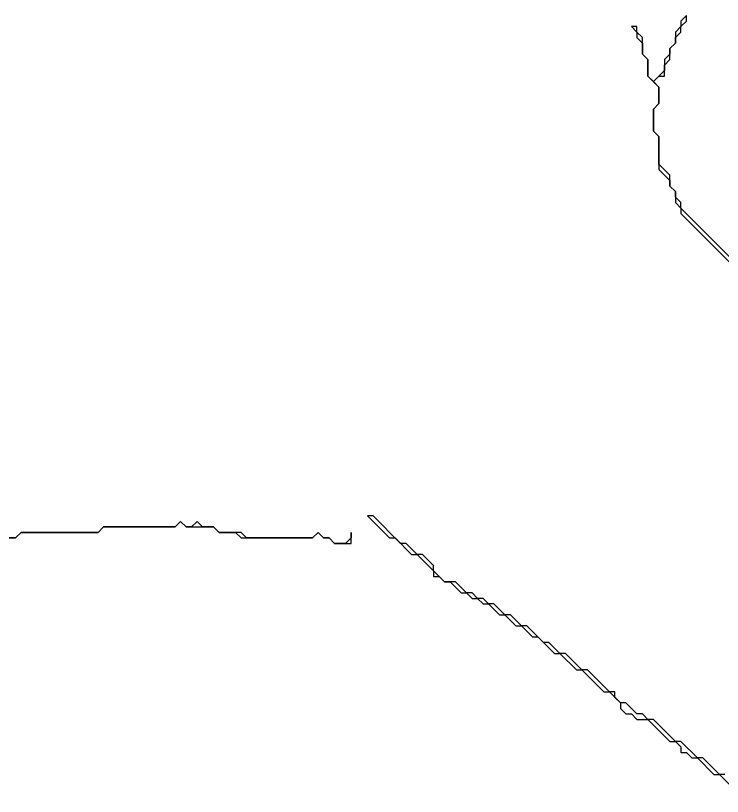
# Model space of a CAD drawing. Header units: metres. Extents: x 0 to 500, y 0 to 703.
# Drawn here: x 306.38 to 322.44, y 424 to 441.75 of the extents above; entities that cross this region are included whole.
import ezdxf

# ---------------------------------------------------------------- set-up
doc = ezdxf.new("R2010")
doc.units = ezdxf.units.M

msp = doc.modelspace()

# ---------------------------------------------------------------- linework, layer by layer
for points in [[(322.75, 436.125), (321.5, 437.375), (321.5, 437.5), (321.375, 437.625), (321.375, 437.75), (321.25, 437.875), (321.25, 438.125), (321, 438.375), (321, 439), (320.875, 439.125), (320.875, 439.625), (321, 439.75), (321, 440.125), (320.875, 440.25), (321, 440.375), (321.125, 440.375), (321.125, 440.625), (321.25, 440.75), (321.25, 441), (321.375, 441.125), (321.375, 441.25), (321.5, 441.375), (321.5, 441.5), (321.625, 441.625), (321.625, 441.75), (321.5, 441.625), (321.5, 441.5), (321.375, 441.375), (321.375, 441.125), (321.25, 441), (321.25, 440.875), (321.125, 440.75), (321.125, 440.5), (320.875, 440.25), (320.75, 440.375), (320.75, 440.75), (320.625, 440.875), (320.625, 441.25), (320.5, 441.375), (320.5, 441.5), (320.375, 441.5), (320.5, 441.375), (320.5, 441.25), (320.625, 441.125), (320.625, 440.875), (320.75, 440.75), (320.75, 440.375), (321, 440.125), (321, 439.75), (320.875, 439.625), (320.875, 439.125), (321, 439), (321, 438.25), (321.25, 438), (321.25, 437.875), (321.375, 437.75), (321.375, 437.5), (321.5, 437.375), (321.5, 437.25), (322.625, 436.125)], [(322.5, 424.5), (322.375, 424.5), (322, 424.875), (321.875, 424.875), (321.5, 425.25), (321.375, 425.25), (320.875, 425.75), (320.75, 425.75), (320.625, 425.875), (320.5, 425.875), (320.25, 426.125), (320.125, 426.125), (320, 426.25), (320, 426.375), (319.875, 426.375), (319.375, 426.875), (319.25, 426.875), (318.875, 427.25), (318.75, 427.25), (318.5, 427.5), (318.375, 427.5), (318, 427.875), (317.875, 427.875), (317.625, 428.125), (317.5, 428.125), (317.25, 428.375), (317.125, 428.375), (317, 428.5), (316.875, 428.5), (316.75, 428.625), (316.625, 428.625), (316.375, 428.875), (316.125, 428.875), (315.875, 429.125), (315.875, 429.25), (315.625, 429.5), (315.5, 429.5), (315.25, 429.75), (315.125, 429.75), (314.5, 430.375), (314.375, 430.375), (314.875, 429.875), (315, 429.875), (315.375, 429.5), (315.5, 429.5), (315.875, 429.125), (315.875, 429), (316, 429), (316.125, 428.875), (316.25, 428.875), (316.5, 428.625), (316.625, 428.625), (316.75, 428.5), (316.875, 428.5), (317, 428.375), (317.125, 428.375), (317.375, 428.125), (317.5, 428.125), (317.75, 427.875), (317.875, 427.875), (318.125, 427.625), (318.25, 427.625), (318.625, 427.25), (318.75, 427.25), (319.125, 426.875), (319.25, 426.875), (319.75, 426.375), (319.875, 426.375), (320.125, 426.125), (320.125, 426), (320.25, 425.875), (320.375, 425.875), (320.5, 425.75), (320.75, 425.75), (321.25, 425.25), (321.375, 425.25), (321.5, 425.125), (321.5, 425), (321.625, 425), (321.75, 424.875), (321.875, 424.875), (322.25, 424.5), (322.375, 424.5), (322.875, 424)], [(304.125, 429.875), (306.375, 429.875), (306.5, 430), (308.25, 430), (308.375, 430.125), (310, 430.125), (310.125, 430.25), (310.25, 430.125), (310.875, 430.125), (311, 430), (311.375, 430), (311.5, 429.875), (313.125, 429.875), (313.25, 430), (313.375, 429.875), (313.5, 429.875), (313.625, 429.75), (314, 429.75), (314, 430), (314, 429.875), (313.875, 429.75), (313.625, 429.75), (313.5, 429.875), (313.375, 429.875), (313.25, 430), (313.125, 429.875), (311.625, 429.875), (311.5, 430), (311, 430), (310.875, 430.125), (310.625, 430.125), (310.5, 430.25), (310.375, 430.125), (310.25, 430.125), (310.125, 430.25), (310, 430.125), (308.375, 430.125), (308.25, 430), (306.5, 430), (306.375, 429.875), (304.125, 429.875)]]:
    msp.add_lwpolyline(points)

doc.saveas('drawing.dxf')
